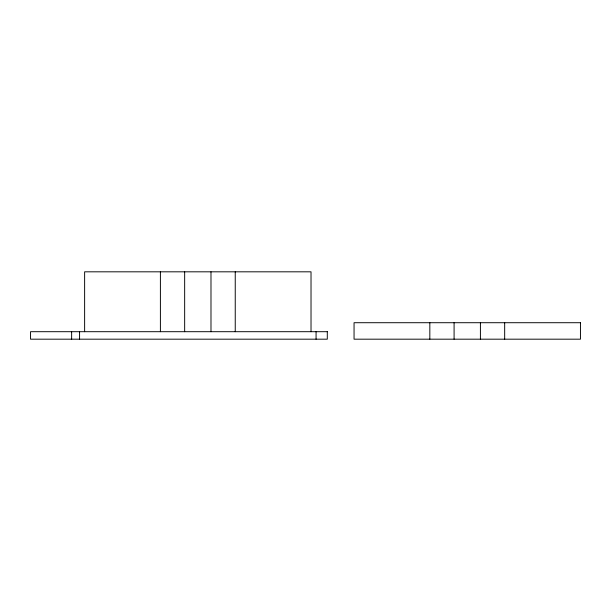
<?xml version="1.0" encoding="UTF-8"?>
<svg xmlns="http://www.w3.org/2000/svg" width="611" height="611" viewBox="0 0 611 611"><rect width="100%" height="100%" fill="white"/><g stroke="black" fill="none" stroke-linecap="round" stroke-linejoin="round"><path stroke-width="0.92" d="M504.671 322.715L504.671 339.181M480.414 322.715L480.414 339.181M454.088 322.715L454.088 339.181M429.831 322.715L429.831 339.181M316.07 331.697L316.07 339.181M311.022 331.697L311.022 271.819L84.624 271.819L84.624 331.697M235.243 271.819L235.243 331.697M210.986 271.819L210.986 331.697M184.659 271.819L184.659 331.697M160.403 271.819L160.403 331.697M79.575 331.697L79.575 339.181M71.632 331.697L71.632 339.181M580.45 322.715L354.052 322.715L354.052 339.181L580.45 339.181L580.45 322.715M327.297 331.697L30.55 331.697L30.55 339.181L327.297 339.181L327.297 331.697"/></g></svg>
